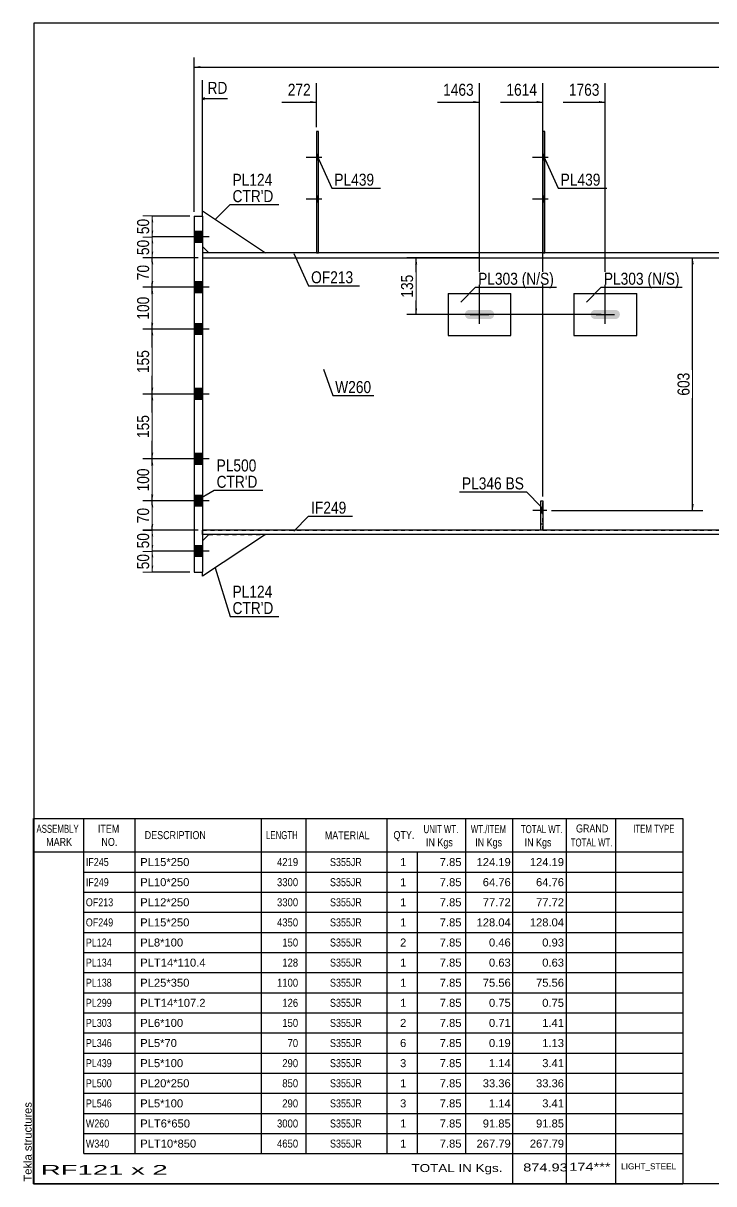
# Model space of a CAD drawing. Header units: millimetres. Extents: x -43 to 360, y -189 to 89.
# Drawn here: x -42.8 to 122, y -188.5 to 88.5 of the extents above; entities that cross this region are included whole.
import ezdxf

# ---------------------------------------------------------------- set-up
doc = ezdxf.new("R2010")
doc.units = ezdxf.units.MM
doc.linetypes.add('DXK_LINE_DOT1', pattern=[1.8814, 0.9407, -0.9407])
doc.linetypes.add('DXK_LINE_DOT2', pattern=[3.9198, 1.9599, -1.9599])
doc.styles.add('Arial', font='ARIAL.TTF', dxfattribs={"height": 0.2})
doc.styles.add('Arial Narrow', font='ARIALN.TTF', dxfattribs={"height": 0.2})

# ---------------------------------------------------------------- blocks, each defined once
blk = doc.blocks.new('Unknown-623699608-1210')
at = {"color": 5, "linetype": 'Continuous'}
for p, q in [((359.73, 88.52), (-40.27, 88.52)), ((-40.27, 88.52), (-40.27, -188.48)), ((359.73, -188.48), (359.73, 88.52)), ((-40.27, -188.48), (359.73, -188.48))]:
    blk.add_line(p, q, dxfattribs=at)
at = {"color": 174, "linetype": 'Continuous', "style": 'Arial'}
blk.add_text('Tekla structures', height=1.9102, rotation=90, dxfattribs=at).set_placement((-40.77, -187.98))
blk = doc.blocks.new('Part-623699608-1877 - 1732')
at = {"color": 2, "linetype": 'Continuous'}
for p, q in [((88.6, 24), (103.6, 24)), ((88.6, 24), (88.6, 14)), ((103.6, 14), (103.6, 24)), ((88.6, 14), (103.6, 14))]:
    blk.add_line(p, q, dxfattribs=at)
blk = doc.blocks.new('Part-623699608-1796 - 1732')
at = {"color": 2, "linetype": 'Continuous'}
for p, q in [((0, 33.7), (0, 32.5)), ((43.5, 33.7), (0, 33.7)), ((118.6, 33.7), (43.6, 33.7)), ((169.1, 33.7), (118.7, 33.7)), ((169.1, 32.5), (169.1, 33.7)), ((0, 32.5), (43.5, 32.5)), ((43.6, 32.5), (118.6, 32.5)), ((118.7, 32.5), (169.1, 32.5))]:
    blk.add_line(p, q, dxfattribs=at)
blk = doc.blocks.new('Part-623699608-1882 - 1732')
at = {"color": 2, "linetype": 'Continuous'}
for p, q in [((58.6, 24), (73.6, 24)), ((58.6, 24), (58.6, 14)), ((73.6, 14), (73.6, 24)), ((58.6, 14), (73.6, 14))]:
    blk.add_line(p, q, dxfattribs=at)
blk = doc.blocks.new('Bolt-623699608-2016 - 1732')
at = {"linetype": 'Continuous'}
blk.add_hatch(color=3, dxfattribs=at).paths.add_polyline_path([(81.2, -28.47), (81.2, -27.07), (80.7, -27.07), (80.7, -28.47)])
at = {"color": 3, "linetype": 'Continuous'}
for p, q in [((81.2, -27.07), (80.7, -27.07)), ((82.15, -27.77), (78.85, -27.77)), ((81.2, -28.47), (80.7, -28.47))]:
    blk.add_line(p, q, dxfattribs=at)
blk = doc.blocks.new('Part-623699608-1828 - 1732')
at = {"color": 2, "linetype": 'Continuous'}
for p, q in [((43.5, -32.5), (0, -32.5)), ((0, -33.5), (0, -32.5)), ((118.6, -32.5), (43.6, -32.5)), ((139.1, -32.5), (118.7, -32.5)), ((139.1, -32.5), (169.1, -33.73)), ((43.5, -33.5), (0, -33.5)), ((118.6, -33.5), (43.6, -33.5)), ((139.08, -33.5), (118.7, -33.5)), ((169.06, -34.73), (139.08, -33.5)), ((169.1, -33.73), (169.06, -34.73))]:
    blk.add_line(p, q, dxfattribs=at)
blk = doc.blocks.new('Bolt-623699608-2024 - 1732')
at = {"linetype": 'Continuous'}
for points in [[(27.7, 55.8), (27.7, 57.2), (27.2, 57.2), (27.2, 55.8)], [(27.7, 55.8), (27.7, 57.2), (27.2, 57.2), (27.2, 55.8)], [(27.7, 45.8), (27.7, 47.2), (27.2, 47.2), (27.2, 45.8)], [(27.7, 45.8), (27.7, 47.2), (27.2, 47.2), (27.2, 45.8)]]:
    blk.add_hatch(color=3, dxfattribs=at).paths.add_polyline_path(points)
at = {"color": 3, "linetype": 'Continuous'}
for p, q in [((28.5, 56.5), (24.7, 56.5)), ((28.5, 56.5), (24.7, 56.5)), ((27.7, 57.2), (27.2, 57.2)), ((27.7, 57.2), (27.2, 57.2)), ((27.7, 55.8), (27.2, 55.8)), ((27.7, 55.8), (27.2, 55.8)), ((27.7, 47.2), (27.2, 47.2)), ((27.7, 47.2), (27.2, 47.2)), ((28.5, 46.5), (24.7, 46.5)), ((28.5, 46.5), (24.7, 46.5)), ((27.7, 45.8), (27.2, 45.8)), ((27.7, 45.8), (27.2, 45.8))]:
    blk.add_line(p, q, dxfattribs=at)
blk = doc.blocks.new('Bolt-623699608-2028 - 1732')
at = {"linetype": 'Continuous'}
blk.add_hatch(color=3, dxfattribs=at).paths.add_polyline_path([(99.27, 18.22), (99.51, 18.58), (99.6, 19), (99.51, 19.42), (99.27, 19.78), (98.92, 20.01), (98.5, 20.1), (93.7, 20.1), (93.28, 20.01), (92.92, 19.78), (92.68, 19.42), (92.6, 19), (92.68, 18.58), (92.92, 18.22), (93.28, 17.98), (93.7, 17.9), (98.5, 17.9), (98.92, 17.98)])
at = {"color": 3, "linetype": 'Continuous'}
for p, q in [((96.1, 16.8), (96.1, 21.2)), ((93.9, 19), (98.3, 19))]:
    blk.add_line(p, q, dxfattribs=at)
blk = doc.blocks.new('Part-623699608-1969 - 1732')
at = {"color": 2, "linetype": 'Continuous'}
for p, q in [((81.7, 62.7), (81.2, 62.7)), ((81.2, 62.7), (81.2, 33.7)), ((81.7, 33.7), (81.7, 62.7))]:
    blk.add_line(p, q, dxfattribs=at)
at = {"color": 7, "linetype": 'DXK_LINE_DOT1'}
blk.add_line((81.2, 33.7), (81.7, 33.7), dxfattribs=at)
blk = doc.blocks.new('Part-623699608-1974 - 1732')
at = {"color": 2, "linetype": 'Continuous'}
for p, q in [((27.7, 62.7), (27.2, 62.7)), ((27.2, 62.7), (27.2, 33.7)), ((27.7, 33.7), (27.7, 62.7))]:
    blk.add_line(p, q, dxfattribs=at)
at = {"color": 7, "linetype": 'DXK_LINE_DOT1'}
blk.add_line((27.2, 33.7), (27.7, 33.7), dxfattribs=at)
blk = doc.blocks.new('Bolt-623699608-2017 - 1732')
at = {"color": 3, "linetype": 'DXK_LINE_DOT2'}
for p, q in [((81.2, -27.07), (80.7, -27.07)), ((82.15, -27.77), (78.85, -27.77)), ((81.2, -28.47), (80.7, -28.47))]:
    blk.add_line(p, q, dxfattribs=at)
blk = doc.blocks.new('Part-623699608-2064 - 1732')
at = {"color": 7, "linetype": 'DXK_LINE_DOT1'}
for p, q in [((0, 32.5), (0, -32.5)), ((0, 32.5), (43.5, 32.5)), ((43.6, 32.5), (118.6, 32.5)), ((118.7, 32.5), (139.1, 32.5)), ((139.1, 32.5), (139.1, -32.5)), ((0, -32.5), (43.5, -32.5)), ((43.6, -32.5), (118.6, -32.5)), ((118.7, -32.5), (139.1, -32.5))]:
    blk.add_line(p, q, dxfattribs=at)
blk = doc.blocks.new('Bolt-623699608-2021 - 1732')
at = {"linetype": 'Continuous'}
for points in [[(-2, 38.8), (-2, 36.2), (0, 36.2), (0, 38.8)], [(-2, 38.8), (-2, 36.2), (0, 36.2), (0, 38.8)], [(-2, 26.8), (-2, 24.2), (0, 24.2), (0, 26.8)], [(-2, 26.8), (-2, 24.2), (0, 24.2), (0, 26.8)], [(-2, 16.8), (-2, 14.2), (0, 14.2), (0, 16.8)], [(-2, 16.8), (-2, 14.2), (0, 14.2), (0, 16.8)], [(-2, 1.3), (-2, -1.3), (0, -1.3), (0, 1.3)], [(-2, 1.3), (-2, -1.3), (0, -1.3), (0, 1.3)], [(-2, -14.2), (-2, -16.8), (0, -16.8), (0, -14.2)], [(-2, -14.2), (-2, -16.8), (0, -16.8), (0, -14.2)], [(-2, -24.2), (-2, -26.8), (0, -26.8), (0, -24.2)], [(-2, -24.2), (-2, -26.8), (0, -26.8), (0, -24.2)], [(-2, -36.2), (-2, -38.8), (0, -38.8), (0, -36.2)], [(-2, -36.2), (-2, -38.8), (0, -38.8), (0, -36.2)]]:
    blk.add_hatch(color=3, dxfattribs=at).paths.add_polyline_path(points)
at = {"color": 3, "linetype": 'Continuous'}
for p, q in [((0, 38.8), (-2, 38.8)), ((0, 38.8), (-2, 38.8)), ((1.59, 37.5), (-9, 37.5)), ((1.59, 37.5), (-9, 37.5)), ((0, 36.2), (-2, 36.2)), ((0, 36.2), (-2, 36.2)), ((1.59, 25.5), (-9, 25.5)), ((1.59, 25.5), (-9, 25.5)), ((0, 26.8), (-2, 26.8)), ((0, 26.8), (-2, 26.8)), ((0, 24.2), (-2, 24.2)), ((0, 24.2), (-2, 24.2)), ((0, 16.8), (-2, 16.8)), ((0, 16.8), (-2, 16.8)), ((1.59, 15.5), (-9, 15.5)), ((1.59, 15.5), (-9, 15.5)), ((0, 14.2), (-2, 14.2)), ((0, 14.2), (-2, 14.2)), ((1.59, 0), (-9, 0)), ((1.59, 0), (-9, 0)), ((0, 1.3), (-2, 1.3)), ((0, 1.3), (-2, 1.3)), ((0, -1.3), (-2, -1.3)), ((0, -1.3), (-2, -1.3)), ((1.59, -15.5), (-9, -15.5)), ((1.59, -15.5), (-9, -15.5)), ((0, -14.2), (-2, -14.2)), ((0, -14.2), (-2, -14.2)), ((0, -16.8), (-2, -16.8)), ((0, -16.8), (-2, -16.8)), ((0, -24.2), (-2, -24.2)), ((0, -24.2), (-2, -24.2)), ((1.59, -25.5), (-9, -25.5)), ((1.59, -25.5), (-9, -25.5)), ((0, -26.8), (-2, -26.8)), ((0, -26.8), (-2, -26.8)), ((1.59, -37.5), (-9, -37.5)), ((1.59, -37.5), (-9, -37.5)), ((0, -36.2), (-2, -36.2)), ((0, -36.2), (-2, -36.2)), ((0, -38.8), (-2, -38.8)), ((0, -38.8), (-2, -38.8))]:
    blk.add_line(p, q, dxfattribs=at)
blk = doc.blocks.new('Part-623699608-2167 - 1732')
at = {"color": 2, "linetype": 'Continuous'}
for p, q in [((0, 42.5), (0, 43.7)), ((0, 43.7), (15, 33.7)), ((0, 35.2), (1.5, 33.7))]:
    blk.add_line(p, q, dxfattribs=at)
at = {"color": 7, "linetype": 'DXK_LINE_DOT1'}
for p, q in [((0, 42.5), (0, 35.2)), ((15, 33.7), (1.5, 33.7))]:
    blk.add_line(p, q, dxfattribs=at)
blk = doc.blocks.new('Bolt-623699608-2025 - 1732')
at = {"linetype": 'Continuous'}
for points in [[(81.7, 55.8), (81.7, 57.2), (81.2, 57.2), (81.2, 55.8)], [(81.7, 55.8), (81.7, 57.2), (81.2, 57.2), (81.2, 55.8)], [(81.7, 45.8), (81.7, 47.2), (81.2, 47.2), (81.2, 45.8)], [(81.7, 45.8), (81.7, 47.2), (81.2, 47.2), (81.2, 45.8)]]:
    blk.add_hatch(color=3, dxfattribs=at).paths.add_polyline_path(points)
at = {"color": 3, "linetype": 'Continuous'}
for p, q in [((82.5, 56.5), (78.7, 56.5)), ((82.5, 56.5), (78.7, 56.5)), ((81.7, 57.2), (81.2, 57.2)), ((81.7, 57.2), (81.2, 57.2)), ((81.7, 55.8), (81.2, 55.8)), ((81.7, 55.8), (81.2, 55.8)), ((81.7, 47.2), (81.2, 47.2)), ((81.7, 47.2), (81.2, 47.2)), ((82.5, 46.5), (78.7, 46.5)), ((82.5, 46.5), (78.7, 46.5)), ((81.7, 45.8), (81.2, 45.8)), ((81.7, 45.8), (81.2, 45.8))]:
    blk.add_line(p, q, dxfattribs=at)
blk = doc.blocks.new('Bolt-623699608-2027 - 1732')
at = {"linetype": 'Continuous'}
blk.add_hatch(color=3, dxfattribs=at).paths.add_polyline_path([(69.27, 18.22), (69.51, 18.58), (69.6, 19), (69.51, 19.42), (69.27, 19.78), (68.92, 20.01), (68.5, 20.1), (63.7, 20.1), (63.28, 20.01), (62.92, 19.78), (62.68, 19.42), (62.6, 19), (62.68, 18.58), (62.92, 18.22), (63.28, 17.98), (63.7, 17.9), (68.5, 17.9), (68.92, 17.98)])
at = {"color": 3, "linetype": 'Continuous'}
for p, q in [((66.1, 16.8), (66.1, 21.2)), ((63.9, 19), (68.3, 19))]:
    blk.add_line(p, q, dxfattribs=at)
blk = doc.blocks.new('Part-623699608-2091 - 1732')
at = {"color": 2, "linetype": 'Continuous'}
for p, q in [((80.7, -32.47), (80.7, -25.47)), ((80.7, -25.47), (81.2, -25.47)), ((81.2, -25.47), (81.2, -32.47)), ((81.2, -32.47), (80.7, -32.47))]:
    blk.add_line(p, q, dxfattribs=at)
at = {"color": 7, "linetype": 'DXK_LINE_DOT1'}
blk.add_line((80.7, -30.97), (81.2, -30.97), dxfattribs=at)
blk = doc.blocks.new('Part-623699608-2113 - 1732')
at = {"color": 7, "linetype": 'DXK_LINE_DOT1'}
for p, q in [((80.7, -32.47), (80.7, -25.47)), ((80.7, -25.47), (81.2, -25.47)), ((81.2, -32.47), (81.2, -25.47)), ((81.2, -32.47), (80.7, -32.47))]:
    blk.add_line(p, q, dxfattribs=at)
blk = doc.blocks.new('Part-623699608-2162 - 1732')
at = {"color": 2, "linetype": 'Continuous'}
for p, q in [((15, -33.5), (0, -43.5)), ((1.5, -33.5), (0, -35)), ((0, -43.5), (0, -42.5))]:
    blk.add_line(p, q, dxfattribs=at)
at = {"color": 7, "linetype": 'DXK_LINE_DOT1'}
for p, q in [((0, -35), (0, -42.5)), ((1.5, -33.5), (15, -33.5))]:
    blk.add_line(p, q, dxfattribs=at)
blk = doc.blocks.new('Part-623699608-2196 - 1732')
at = {"color": 2, "linetype": 'Continuous'}
for p, q in [((-2, 42.5), (0, 42.5)), ((-2, 42.5), (-2, -42.5)), ((0, 42.5), (0, -42.5)), ((-2, -42.5), (0, -42.5))]:
    blk.add_line(p, q, dxfattribs=at)
blk = doc.blocks.new('StraightDimension-623699608-2342 - 1732')
at = {"linetype": 'Continuous'}
for points in [[(50.73, 31), (50.98, 32.5), (51.23, 31)], [(51.23, 20.5), (50.98, 19), (50.73, 20.5)]]:
    blk.add_hatch(color=7, dxfattribs=at).paths.add_polyline_path(points)
at = {"color": 7, "linetype": 'Continuous'}
for p, q in [((65.9, 32.5), (48.73, 32.5)), ((50.98, 19), (50.98, 32.5)), ((95.1, 19), (48.73, 19))]:
    blk.add_line(p, q, dxfattribs=at)
at = {"color": 0}
blk.add_wipeout([(50.83, 29.09), (46.63, 29.09), (46.63, 22.41), (50.83, 22.41)], dxfattribs=at)
at = {"color": 3, "style": 'Arial Narrow'}
blk.add_text('135', height=2.863, rotation=90.0002, dxfattribs=at).set_placement((50.23, 23.01))
blk = doc.blocks.new('StraightDimension-623699608-2523 - 1732')
at = {"linetype": 'Continuous'}
for points in [[(-0.5, 77.8), (-2, 78.05), (-0.5, 78.3)], [(326.26, 78.3), (327.76, 78.05), (326.26, 77.8)]]:
    blk.add_hatch(color=7, dxfattribs=at).paths.add_polyline_path(points)
at = {"color": 7, "linetype": 'Continuous'}
for p, q in [((-2, 43.5), (-2, 80.3)), ((-2, 78.05), (327.76, 78.05)), ((327.76, 45.94), (327.76, 80.3))]:
    blk.add_line(p, q, dxfattribs=at)
at = {"color": 0}
blk.add_wipeout([(167.14, 78.2), (167.14, 82.4), (158.62, 82.4), (158.62, 78.2)], dxfattribs=at)
at = {"color": 3, "style": 'Arial Narrow'}
blk.add_text('7715', height=2.863, dxfattribs=at).set_placement((159.22, 78.8))
blk = doc.blocks.new('StraightDimension-623699608-2532 - 1732')
at = {"linetype": 'Continuous'}
for points in [[(116.7, 31), (116.95, 32.5), (117.2, 31)], [(117.2, -26.27), (116.95, -27.77), (116.7, -26.27)]]:
    blk.add_hatch(color=7, dxfattribs=at).paths.add_polyline_path(points)
at = {"color": 7, "linetype": 'Continuous'}
for p, q in [((83.3, 32.5), (119.35, 32.5)), ((116.95, -27.77), (116.95, 32.5)), ((83.27, -27.77), (119.35, -27.77))]:
    blk.add_line(p, q, dxfattribs=at)
at = {"color": 0}
blk.add_wipeout([(116.8, 5.71), (112.6, 5.71), (112.6, -0.98), (116.8, -0.98)], dxfattribs=at)
at = {"color": 3, "style": 'Arial Narrow'}
blk.add_text('603', height=2.863, rotation=90.0002, dxfattribs=at).set_placement((116.2, -0.38))
blk = doc.blocks.new('StraightDimension-623699608-2544 - 1732')
at = {"linetype": 'Continuous'}
for points in [[(-12.25, 14), (-12, 15.5), (-11.75, 14)], [(-11.75, 1.5), (-12, 0), (-12.25, 1.5)]]:
    blk.add_hatch(color=7, dxfattribs=at).paths.add_polyline_path(points)
at = {"color": 7, "linetype": 'Continuous'}
for p, q in [((-1, 15.5), (-14.25, 15.5)), ((-12, 0), (-12, 15.5)), ((-1, 0), (-14.25, 0))]:
    blk.add_line(p, q, dxfattribs=at)
at = {"color": 0}
blk.add_wipeout([(-12.15, 11.09), (-16.35, 11.09), (-16.35, 4.41), (-12.15, 4.41)], dxfattribs=at)
at = {"color": 3, "style": 'Arial Narrow'}
blk.add_text('155', height=2.863, rotation=90.0002, dxfattribs=at).set_placement((-12.75, 5.01))
blk = doc.blocks.new('StraightDimension-623699608-2561 - 1732')
at = {"linetype": 'Continuous'}
for points in [[(-12.25, -1.5), (-12, 0), (-11.75, -1.5)], [(-11.75, -14), (-12, -15.5), (-12.25, -14)]]:
    blk.add_hatch(color=7, dxfattribs=at).paths.add_polyline_path(points)
at = {"color": 7, "linetype": 'Continuous'}
for p, q in [((-1, 0), (-14.25, 0)), ((-12, -15.5), (-12, 0)), ((-1, -15.5), (-14.25, -15.5))]:
    blk.add_line(p, q, dxfattribs=at)
at = {"color": 0}
blk.add_wipeout([(-12.15, -4.41), (-16.35, -4.41), (-16.35, -11.09), (-12.15, -11.09)], dxfattribs=at)
at = {"color": 3, "style": 'Arial Narrow'}
blk.add_text('155', height=2.863, rotation=90.0002, dxfattribs=at).set_placement((-12.75, -10.49))
blk = doc.blocks.new('StraightDimension-623699608-2578 - 1732')
at = {"linetype": 'Continuous'}
for points in [[(-12.25, -17), (-12, -15.5), (-11.75, -17)], [(-11.75, -24), (-12, -25.5), (-12.25, -24)]]:
    blk.add_hatch(color=7, dxfattribs=at).paths.add_polyline_path(points)
at = {"color": 7, "linetype": 'Continuous'}
for p, q in [((-1, -15.5), (-14.25, -15.5)), ((-12, -25.5), (-12, -15.5)), ((-1, -25.5), (-14.25, -25.5))]:
    blk.add_line(p, q, dxfattribs=at)
at = {"color": 0}
blk.add_wipeout([(-12.15, -17.16), (-16.35, -17.16), (-16.35, -23.84), (-12.15, -23.84)], dxfattribs=at)
at = {"color": 3, "style": 'Arial Narrow'}
blk.add_text('100', height=2.863, rotation=90.0002, dxfattribs=at).set_placement((-12.75, -23.24))
blk = doc.blocks.new('StraightDimension-623699608-2588 - 1732')
at = {"linetype": 'Continuous'}
for points in [[(-12.25, 36), (-12, 37.5), (-11.75, 36)], [(-11.75, 34), (-12, 32.5), (-12.25, 34)]]:
    blk.add_hatch(color=7, dxfattribs=at).paths.add_polyline_path(points)
at = {"color": 7, "linetype": 'Continuous'}
for p, q in [((-1, 37.5), (-14.25, 37.5)), ((-12, 32.5), (-12, 37.5)), ((-1, 32.5), (-14.25, 32.5))]:
    blk.add_line(p, q, dxfattribs=at)
at = {"color": 0}
blk.add_wipeout([(-12.15, 37.43), (-16.35, 37.43), (-16.35, 32.57), (-12.15, 32.57)], dxfattribs=at)
at = {"color": 3, "style": 'Arial Narrow'}
blk.add_text('50', height=2.863, rotation=90.0002, dxfattribs=at).set_placement((-12.75, 33.17))
blk = doc.blocks.new('StraightDimension-623699608-2604 - 1732')
at = {"linetype": 'Continuous'}
for points in [[(-12.25, 31), (-12, 32.5), (-11.75, 31)], [(-11.75, 27), (-12, 25.5), (-12.25, 27)]]:
    blk.add_hatch(color=7, dxfattribs=at).paths.add_polyline_path(points)
at = {"color": 7, "linetype": 'Continuous'}
for p, q in [((-1, 32.5), (-14.25, 32.5)), ((-12, 25.5), (-12, 32.5)), ((-1, 25.5), (-14.25, 25.5))]:
    blk.add_line(p, q, dxfattribs=at)
at = {"color": 0}
blk.add_wipeout([(-12.15, 31.43), (-16.35, 31.43), (-16.35, 26.57), (-12.15, 26.57)], dxfattribs=at)
at = {"color": 3, "style": 'Arial Narrow'}
blk.add_text('70', height=2.863, rotation=90.0002, dxfattribs=at).set_placement((-12.75, 27.17))
blk = doc.blocks.new('StraightDimension-623699608-2612 - 1732')
at = {"linetype": 'Continuous'}
for points in [[(-12.25, 24), (-12, 25.5), (-11.75, 24)], [(-11.75, 17), (-12, 15.5), (-12.25, 17)]]:
    blk.add_hatch(color=7, dxfattribs=at).paths.add_polyline_path(points)
at = {"color": 7, "linetype": 'Continuous'}
for p, q in [((-1, 25.5), (-14.25, 25.5)), ((-12, 15.5), (-12, 25.5)), ((-1, 15.5), (-14.25, 15.5))]:
    blk.add_line(p, q, dxfattribs=at)
at = {"color": 0}
blk.add_wipeout([(-12.15, 23.84), (-16.35, 23.84), (-16.35, 17.16), (-12.15, 17.16)], dxfattribs=at)
at = {"color": 3, "style": 'Arial Narrow'}
blk.add_text('100', height=2.863, rotation=90.0002, dxfattribs=at).set_placement((-12.75, 17.76))
blk = doc.blocks.new('StraightDimension-623699608-2621 - 1732')
at = {"linetype": 'Continuous'}
for points in [[(-12.25, -39), (-12, -37.5), (-11.75, -39)], [(-11.75, -41), (-12, -42.5), (-12.25, -41)]]:
    blk.add_hatch(color=7, dxfattribs=at).paths.add_polyline_path(points)
at = {"color": 7, "linetype": 'Continuous'}
for p, q in [((-1, -37.5), (-14.25, -37.5)), ((-12, -42.5), (-12, -37.5)), ((-3, -42.5), (-14.25, -42.5))]:
    blk.add_line(p, q, dxfattribs=at)
at = {"color": 0}
blk.add_wipeout([(-12.15, -37.57), (-16.35, -37.57), (-16.35, -42.43), (-12.15, -42.43)], dxfattribs=at)
at = {"color": 3, "style": 'Arial Narrow'}
blk.add_text('50', height=2.863, rotation=90.0002, dxfattribs=at).set_placement((-12.75, -41.83))
blk = doc.blocks.new('StraightDimension-623699608-2638 - 1732')
at = {"linetype": 'Continuous'}
for points in [[(-12.25, -34), (-12, -32.5), (-11.75, -34)], [(-11.75, -36), (-12, -37.5), (-12.25, -36)]]:
    blk.add_hatch(color=7, dxfattribs=at).paths.add_polyline_path(points)
at = {"color": 7, "linetype": 'Continuous'}
for p, q in [((-1, -32.5), (-14.25, -32.5)), ((-12, -37.5), (-12, -32.5)), ((-1, -37.5), (-14.25, -37.5))]:
    blk.add_line(p, q, dxfattribs=at)
at = {"color": 0}
blk.add_wipeout([(-12.15, -32.57), (-16.35, -32.57), (-16.35, -37.43), (-12.15, -37.43)], dxfattribs=at)
at = {"color": 3, "style": 'Arial Narrow'}
blk.add_text('50', height=2.863, rotation=90.0002, dxfattribs=at).set_placement((-12.75, -36.83))
blk = doc.blocks.new('StraightDimension-623699608-2653 - 1732')
at = {"linetype": 'Continuous'}
for points in [[(-12.25, -27), (-12, -25.5), (-11.75, -27)], [(-11.75, -31), (-12, -32.5), (-12.25, -31)]]:
    blk.add_hatch(color=7, dxfattribs=at).paths.add_polyline_path(points)
at = {"color": 7, "linetype": 'Continuous'}
for p, q in [((-1, -25.5), (-14.25, -25.5)), ((-12, -32.5), (-12, -25.5)), ((-1, -32.5), (-14.25, -32.5))]:
    blk.add_line(p, q, dxfattribs=at)
at = {"color": 0}
blk.add_wipeout([(-12.15, -26.57), (-16.35, -26.57), (-16.35, -31.43), (-12.15, -31.43)], dxfattribs=at)
at = {"color": 3, "style": 'Arial Narrow'}
blk.add_text('70', height=2.863, rotation=90.0002, dxfattribs=at).set_placement((-12.75, -30.83))
blk = doc.blocks.new('StraightDimension-623699608-2659 - 1732')
at = {"linetype": 'Continuous'}
for points in [[(-12.25, 41), (-12, 42.5), (-11.75, 41)], [(-11.75, 39), (-12, 37.5), (-12.25, 39)]]:
    blk.add_hatch(color=7, dxfattribs=at).paths.add_polyline_path(points)
at = {"color": 7, "linetype": 'Continuous'}
for p, q in [((-3, 42.5), (-14.25, 42.5)), ((-12, 37.5), (-12, 42.5)), ((-1, 37.5), (-14.25, 37.5))]:
    blk.add_line(p, q, dxfattribs=at)
at = {"color": 0}
blk.add_wipeout([(-12.15, 42.43), (-16.35, 42.43), (-16.35, 37.57), (-12.15, 37.57)], dxfattribs=at)
at = {"color": 3, "style": 'Arial Narrow'}
blk.add_text('50', height=2.863, rotation=90.0002, dxfattribs=at).set_placement((-12.75, 38.17))
blk = doc.blocks.new('StraightDimension-623699608-6965 - 1732')
at = {"linetype": 'Continuous'}
blk.add_hatch(color=7, dxfattribs=at).paths.add_polyline_path([(94.6, 69.96), (96.1, 69.71), (94.6, 69.46)])
at = {"color": 7, "linetype": 'Continuous'}
for p, q in [((96.1, 20), (96.1, 74.21)), ((86.03, 69.71), (96.1, 69.71))]:
    blk.add_line(p, q, dxfattribs=at)
at = {"color": 0}
blk.add_wipeout([(95.32, 70.61), (95.32, 74.81), (86.81, 74.81), (86.81, 70.61)], dxfattribs=at)
at = {"color": 3, "style": 'Arial Narrow'}
blk.add_text('1763', height=2.863, dxfattribs=at).set_placement((87.41, 71.21))
blk = doc.blocks.new('StraightDimension-623699608-6966 - 1732')
at = {"linetype": 'Continuous'}
blk.add_hatch(color=7, dxfattribs=at).paths.add_polyline_path([(79.7, 69.96), (81.2, 69.71), (79.7, 69.46)])
at = {"color": 7, "linetype": 'Continuous'}
for p, q in [((81.2, -24.47), (81.2, 74.21)), ((71.13, 69.71), (81.2, 69.71))]:
    blk.add_line(p, q, dxfattribs=at)
at = {"color": 0}
blk.add_wipeout([(80.42, 70.61), (80.42, 74.81), (71.91, 74.81), (71.91, 70.61)], dxfattribs=at)
at = {"color": 3, "style": 'Arial Narrow'}
blk.add_text('1614', height=2.863, dxfattribs=at).set_placement((72.51, 71.21))
blk = doc.blocks.new('StraightDimension-623699608-6967 - 1732')
at = {"linetype": 'Continuous'}
blk.add_hatch(color=7, dxfattribs=at).paths.add_polyline_path([(64.6, 69.96), (66.1, 69.71), (64.6, 69.46)])
at = {"color": 7, "linetype": 'Continuous'}
for p, q in [((66.1, 20), (66.1, 74.21)), ((56.03, 69.71), (66.1, 69.71))]:
    blk.add_line(p, q, dxfattribs=at)
at = {"color": 0}
blk.add_wipeout([(65.32, 70.61), (65.32, 74.81), (56.81, 74.81), (56.81, 70.61)], dxfattribs=at)
at = {"color": 3, "style": 'Arial Narrow'}
blk.add_text('1463', height=2.863, dxfattribs=at).set_placement((57.41, 71.21))
blk = doc.blocks.new('StraightDimension-623699608-6968 - 1732')
at = {"linetype": 'Continuous'}
blk.add_hatch(color=7, dxfattribs=at).paths.add_polyline_path([(25.7, 69.96), (27.2, 69.71), (25.7, 69.46)])
at = {"color": 7, "linetype": 'Continuous'}
for p, q in [((27.2, 63.7), (27.2, 74.21)), ((18.96, 69.71), (27.2, 69.71))]:
    blk.add_line(p, q, dxfattribs=at)
at = {"color": 0, "linetype": 'Continuous'}
blk.add_wipeout([(6.53, 71.06), (6.53, 75.26), (0.59, 75.26), (0.59, 71.06)], dxfattribs=at)
at = {"color": 7, "linetype": 'Continuous'}
for p, q in [((0, 43.5), (0, 74.96)), ((0.5, 70.71), (0, 70.46)), ((0.5, 70.21), (0, 70.46)), ((5.93, 70.46), (0, 70.46))]:
    blk.add_line(p, q, dxfattribs=at)
at = {"color": 3, "linetype": 'Continuous', "style": 'Arial Narrow'}
blk.add_text('RD', height=2.863, dxfattribs=at).set_placement((1.19, 71.66))
at = {"color": 0}
blk.add_wipeout([(26.42, 70.61), (26.42, 74.81), (19.74, 74.81), (19.74, 70.61)], dxfattribs=at)
at = {"color": 3, "style": 'Arial Narrow'}
blk.add_text('272', height=2.863, dxfattribs=at).set_placement((20.34, 71.21))
blk = doc.blocks.new('CBS_BOM-623699608-7229')
at = {"color": 7, "linetype": 'Continuous'}
for p, q in [((-40.3, -109.31), (-40.3, -101.31)), ((-40.3, -101.31), (114.62, -101.31)), ((-28.3, -109.31), (-28.3, -101.31)), ((-16.11, -109.31), (-16.11, -101.31)), ((14.05, -109.31), (14.05, -101.31)), ((24.73, -109.31), (24.73, -101.31)), ((44.05, -109.31), (44.05, -101.31)), ((62.85, -109.31), (62.85, -101.31)), ((74.06, -109.31), (74.06, -101.31)), ((86.85, -109.31), (86.85, -101.31)), ((98.6, -109.31), (98.6, -101.31)), ((114.62, -101.32), (114.62, -109.3)), ((-40.3, -109.31), (114.62, -109.31)), ((-40.3, -114.11), (-40.3, -109.31)), ((-28.3, -114.11), (-28.3, -109.31)), ((-16.11, -114.11), (-16.11, -109.31)), ((14.05, -114.11), (14.05, -109.31)), ((24.73, -114.11), (24.73, -109.31)), ((44.05, -114.11), (44.05, -109.31)), ((51.31, -114.11), (51.31, -109.31)), ((62.85, -114.11), (62.85, -109.31)), ((74.06, -114.11), (74.06, -109.31)), ((86.85, -114.11), (86.85, -109.31)), ((98.62, -114.11), (98.62, -109.31)), ((114.62, -109.32), (114.62, -114.11)), ((-40.3, -118.91), (-40.3, -114.11)), ((-28.3, -114.11), (114.62, -114.11)), ((-28.3, -118.91), (-28.3, -114.11)), ((-16.11, -118.91), (-16.11, -114.11)), ((14.05, -118.91), (14.05, -114.11)), ((24.73, -118.91), (24.73, -114.11)), ((44.05, -118.91), (44.05, -114.11)), ((51.31, -118.91), (51.31, -114.11)), ((62.85, -118.91), (62.85, -114.11)), ((74.06, -118.91), (74.06, -114.11)), ((86.85, -118.91), (86.85, -114.11)), ((98.62, -118.91), (98.62, -114.11)), ((114.62, -114.12), (114.62, -118.91)), ((-40.3, -123.71), (-40.3, -118.91)), ((-28.3, -118.91), (114.62, -118.91)), ((-28.3, -123.71), (-28.3, -118.91)), ((-16.11, -123.71), (-16.11, -118.91)), ((14.05, -123.71), (14.05, -118.91)), ((24.73, -123.71), (24.73, -118.91)), ((44.05, -123.71), (44.05, -118.91)), ((51.31, -123.71), (51.31, -118.91)), ((62.85, -123.71), (62.85, -118.91)), ((74.06, -123.71), (74.06, -118.91)), ((86.85, -123.71), (86.85, -118.91)), ((98.62, -123.71), (98.62, -118.91)), ((114.62, -118.92), (114.62, -123.71)), ((-40.3, -128.51), (-40.3, -123.71)), ((-28.3, -123.71), (114.62, -123.71)), ((-28.3, -128.51), (-28.3, -123.71)), ((-16.11, -128.51), (-16.11, -123.71)), ((14.05, -128.51), (14.05, -123.71)), ((24.73, -128.51), (24.73, -123.71)), ((44.05, -128.51), (44.05, -123.71)), ((51.31, -128.51), (51.31, -123.71)), ((62.85, -128.51), (62.85, -123.71)), ((74.06, -128.51), (74.06, -123.71)), ((86.85, -128.51), (86.85, -123.71)), ((98.62, -128.51), (98.62, -123.71)), ((114.62, -123.72), (114.62, -128.51)), ((-40.3, -133.31), (-40.3, -128.51)), ((-28.3, -128.51), (114.62, -128.51)), ((-28.3, -133.31), (-28.3, -128.51)), ((-16.11, -133.31), (-16.11, -128.51)), ((14.05, -133.31), (14.05, -128.51)), ((24.73, -133.31), (24.73, -128.51)), ((44.05, -133.31), (44.05, -128.51)), ((51.31, -133.31), (51.31, -128.51)), ((62.85, -133.31), (62.85, -128.51)), ((74.06, -133.31), (74.06, -128.51)), ((86.85, -133.31), (86.85, -128.51)), ((98.62, -133.31), (98.62, -128.51)), ((114.62, -128.52), (114.62, -133.31)), ((-40.3, -138.11), (-40.3, -133.31)), ((-28.3, -133.31), (114.62, -133.31)), ((-28.3, -138.11), (-28.3, -133.31)), ((-16.11, -138.11), (-16.11, -133.31)), ((14.05, -138.11), (14.05, -133.31)), ((24.73, -138.11), (24.73, -133.31)), ((44.05, -138.11), (44.05, -133.31)), ((51.31, -138.11), (51.31, -133.31)), ((62.85, -138.11), (62.85, -133.31)), ((74.06, -138.11), (74.06, -133.31)), ((86.85, -138.11), (86.85, -133.31)), ((98.62, -138.11), (98.62, -133.31)), ((114.62, -133.32), (114.62, -138.11)), ((-40.3, -142.91), (-40.3, -138.11)), ((-28.3, -138.11), (114.62, -138.11)), ((-28.3, -142.91), (-28.3, -138.11)), ((-16.11, -142.91), (-16.11, -138.11)), ((14.05, -142.91), (14.05, -138.11)), ((24.73, -142.91), (24.73, -138.11)), ((44.05, -142.91), (44.05, -138.11)), ((51.31, -142.91), (51.31, -138.11)), ((62.85, -142.91), (62.85, -138.11)), ((74.06, -142.91), (74.06, -138.11)), ((86.85, -142.91), (86.85, -138.11)), ((98.62, -142.91), (98.62, -138.11)), ((114.62, -138.12), (114.62, -142.91)), ((-40.3, -147.71), (-40.3, -142.91)), ((-28.3, -142.91), (114.62, -142.91)), ((-28.3, -147.71), (-28.3, -142.91)), ((-16.11, -147.71), (-16.11, -142.91)), ((14.05, -147.71), (14.05, -142.91)), ((24.73, -147.71), (24.73, -142.91)), ((44.05, -147.71), (44.05, -142.91)), ((51.31, -147.71), (51.31, -142.91)), ((62.85, -147.71), (62.85, -142.91)), ((74.06, -147.71), (74.06, -142.91)), ((86.85, -147.71), (86.85, -142.91)), ((98.62, -147.71), (98.62, -142.91)), ((114.62, -142.92), (114.62, -147.71)), ((-40.3, -152.51), (-40.3, -147.71)), ((-28.3, -147.71), (114.62, -147.71)), ((-28.3, -152.51), (-28.3, -147.71)), ((-16.11, -152.51), (-16.11, -147.71)), ((14.05, -152.51), (14.05, -147.71)), ((24.73, -152.51), (24.73, -147.71)), ((44.05, -152.51), (44.05, -147.71)), ((51.31, -152.51), (51.31, -147.71)), ((62.85, -152.51), (62.85, -147.71)), ((74.06, -152.51), (74.06, -147.71)), ((86.85, -152.51), (86.85, -147.71)), ((98.62, -152.51), (98.62, -147.71)), ((114.62, -147.72), (114.62, -152.51)), ((-40.3, -157.31), (-40.3, -152.51)), ((-28.3, -152.51), (114.62, -152.51)), ((-28.3, -157.31), (-28.3, -152.51)), ((-16.11, -157.31), (-16.11, -152.51)), ((14.05, -157.31), (14.05, -152.51)), ((24.73, -157.31), (24.73, -152.51)), ((44.05, -157.31), (44.05, -152.51)), ((51.31, -157.31), (51.31, -152.51)), ((62.85, -157.31), (62.85, -152.51)), ((74.06, -157.31), (74.06, -152.51)), ((86.85, -157.31), (86.85, -152.51)), ((98.62, -157.31), (98.62, -152.51)), ((114.62, -152.52), (114.62, -157.31)), ((-40.3, -162.11), (-40.3, -157.31)), ((-28.3, -157.31), (114.62, -157.31)), ((-28.3, -162.11), (-28.3, -157.31)), ((-16.11, -162.11), (-16.11, -157.31)), ((14.05, -162.11), (14.05, -157.31)), ((24.73, -162.11), (24.73, -157.31)), ((44.05, -162.11), (44.05, -157.31)), ((51.31, -162.11), (51.31, -157.31)), ((62.85, -162.11), (62.85, -157.31)), ((74.06, -162.11), (74.06, -157.31)), ((86.85, -162.11), (86.85, -157.31)), ((98.62, -162.11), (98.62, -157.31)), ((114.62, -157.32), (114.62, -162.11)), ((-40.3, -166.91), (-40.3, -162.11)), ((-28.3, -162.11), (114.62, -162.11)), ((-28.3, -166.91), (-28.3, -162.11)), ((-16.11, -166.91), (-16.11, -162.11)), ((14.05, -166.91), (14.05, -162.11)), ((24.73, -166.91), (24.73, -162.11)), ((44.05, -166.91), (44.05, -162.11)), ((51.31, -166.91), (51.31, -162.11)), ((62.85, -166.91), (62.85, -162.11)), ((74.06, -166.91), (74.06, -162.11)), ((86.85, -166.91), (86.85, -162.11)), ((98.62, -166.91), (98.62, -162.11)), ((114.62, -162.12), (114.62, -166.91)), ((-40.3, -171.71), (-40.3, -166.91)), ((-28.3, -166.91), (114.62, -166.91)), ((-28.3, -171.71), (-28.3, -166.91)), ((-16.11, -171.71), (-16.11, -166.91)), ((14.05, -171.71), (14.05, -166.91)), ((24.73, -171.71), (24.73, -166.91)), ((44.05, -171.71), (44.05, -166.91)), ((51.31, -171.71), (51.31, -166.91)), ((62.85, -171.71), (62.85, -166.91)), ((74.06, -171.71), (74.06, -166.91)), ((86.85, -171.71), (86.85, -166.91)), ((98.62, -171.71), (98.62, -166.91)), ((114.62, -166.92), (114.62, -171.71)), ((-40.3, -176.51), (-40.3, -171.71)), ((-28.3, -171.71), (114.62, -171.71)), ((-28.3, -176.51), (-28.3, -171.71)), ((-16.11, -176.51), (-16.11, -171.71)), ((14.05, -176.51), (14.05, -171.71)), ((24.73, -176.51), (24.73, -171.71)), ((44.05, -176.51), (44.05, -171.71)), ((51.31, -176.51), (51.31, -171.71)), ((62.85, -176.51), (62.85, -171.71)), ((74.06, -176.51), (74.06, -171.71)), ((86.85, -176.51), (86.85, -171.71)), ((98.62, -176.51), (98.62, -171.71)), ((114.62, -171.72), (114.62, -176.51)), ((-40.3, -181.31), (-40.3, -176.51)), ((-28.3, -176.51), (114.62, -176.51)), ((-28.3, -181.31), (-28.3, -176.51)), ((-16.11, -181.31), (-16.11, -176.51)), ((14.05, -181.31), (14.05, -176.51)), ((24.73, -181.31), (24.73, -176.51)), ((44.05, -181.31), (44.05, -176.51)), ((51.31, -181.31), (51.31, -176.51)), ((62.85, -181.31), (62.85, -176.51)), ((74.06, -181.31), (74.06, -176.51)), ((86.85, -181.31), (86.85, -176.51)), ((98.62, -181.31), (98.62, -176.51)), ((114.62, -176.52), (114.62, -181.31)), ((-40.3, -188.51), (-40.3, -181.33)), ((-28.3, -181.31), (114.62, -181.31)), ((74.06, -188.51), (74.06, -181.33)), ((86.85, -188.51), (86.85, -181.33)), ((98.66, -188.51), (98.66, -181.33)), ((114.62, -181.31), (114.62, -188.51)), ((-40.3, -188.51), (114.62, -188.51))]:
    blk.add_line(p, q, dxfattribs=at)
at = {"color": 3, "linetype": 'Continuous', "style": 'Arial'}
for s, height, width, p in [('ASSEMBLY', 1.91, 0.7, (-39.62, -104.73)), ('ITEM', 1.91, 0.8, (-24.97, -104.73)), ('DESCRIPTION', 1.9102, 0.8, (-13.79, -106.24)), ('LENGTH', 1.91, 0.7, (15.16, -106.24)), ('MATERIAL', 1.91, 0.8, (29.18, -106.29)), ('QTY.', 1.91, 0.8, (45.57, -106.21)), ('UNIT WT.', 1.91, 0.7, (52.74, -104.81)), ('WT./ITEM', 1.91, 0.7, (64.03, -104.81)), ('TOTAL WT.', 1.91, 0.7, (75.97, -104.81)), ('GRAND', 1.91, 0.8, (89.12, -104.65)), ('ITEM TYPE', 1.91, 0.7, (102.76, -104.73)), ('MARK', 1.91, 0.8, (-37.3, -107.87)), ('NO.', 1.91, 0.8, (-24.12, -107.87)), ('IN Kgs', 1.91, 0.8, (53.32, -107.95)), ('IN Kgs', 1.91, 0.8, (65.07, -107.95)), ('IN Kgs', 1.91, 0.8, (76.86, -107.95)), ('TOTAL WT.', 1.91, 0.7, (87.86, -107.99))]:
    blk.add_text(s, height=height, dxfattribs=dict(at, width=width)).set_placement(p)
at = {"color": 7, "linetype": 'Continuous', "style": 'Arial'}
for s, width, p in [('IF245', 0.8, (-27.84, -112.67)), ('4219', 0.85, (17.77, -112.67)), ('S355JR', 0.8, (30.42, -112.67)), ('IF249', 0.8, (-27.84, -117.47)), ('3300', 0.85, (17.77, -117.47)), ('S355JR', 0.8, (30.42, -117.47)), ('OF213', 0.8, (-27.84, -122.27)), ('3300', 0.85, (17.77, -122.27)), ('S355JR', 0.8, (30.42, -122.27)), ('OF249', 0.8, (-27.84, -127.07)), ('4350', 0.85, (17.77, -127.07)), ('S355JR', 0.8, (30.42, -127.07)), ('PL124', 0.8, (-27.84, -131.87)), ('150', 0.85, (19.03, -131.87)), ('S355JR', 0.8, (30.42, -131.87)), ('PL134', 0.8, (-27.84, -136.67)), ('128', 0.85, (19.03, -136.67)), ('S355JR', 0.8, (30.42, -136.67)), ('PL138', 0.8, (-27.84, -141.47)), ('1100', 0.85, (17.77, -141.47)), ('S355JR', 0.8, (30.42, -141.47)), ('PL299', 0.8, (-27.84, -146.27)), ('126', 0.85, (19.03, -146.27)), ('S355JR', 0.8, (30.42, -146.27)), ('PL303', 0.8, (-27.84, -151.07)), ('150', 0.85, (19.03, -151.07)), ('S355JR', 0.8, (30.42, -151.07)), ('PL346', 0.8, (-27.84, -155.87)), ('70', 0.85, (20.29, -155.87)), ('S355JR', 0.8, (30.42, -155.87)), ('PL439', 0.8, (-27.84, -160.67)), ('290', 0.85, (19.03, -160.67)), ('S355JR', 0.8, (30.42, -160.67)), ('PL500', 0.8, (-27.84, -165.47)), ('850', 0.85, (19.03, -165.47)), ('S355JR', 0.8, (30.42, -165.47)), ('PL546', 0.8, (-27.84, -170.27)), ('290', 0.85, (19.03, -170.27)), ('S355JR', 0.8, (30.42, -170.27)), ('W260', 0.8, (-27.84, -175.07)), ('3000', 0.85, (17.77, -175.07)), ('S355JR', 0.8, (30.42, -175.07)), ('W340', 0.8, (-27.84, -179.87)), ('4650', 0.85, (17.77, -179.87)), ('S355JR', 0.8, (30.42, -179.87))]:
    blk.add_text(s, height=1.91, dxfattribs=dict(at, width=width)).set_placement(p)
for s, height, p in [('PL15*250', 1.91, (-14.86, -112.67)), ('1', 1.91, (47.14, -112.67)), ('7.85', 1.91, (56.61, -112.67)), ('124.19', 1.91, (65.39, -112.67)), ('124.19', 1.91, (78.1, -112.67)), ('PL10*250', 1.91, (-14.86, -117.47)), ('1', 1.91, (47.14, -117.47)), ('7.85', 1.91, (56.61, -117.47)), ('64.76', 1.91, (66.87, -117.47)), ('64.76', 1.91, (79.58, -117.47)), ('PL12*250', 1.91, (-14.86, -122.27)), ('1', 1.91, (47.14, -122.27)), ('7.85', 1.91, (56.61, -122.27)), ('77.72', 1.91, (66.87, -122.27)), ('77.72', 1.91, (79.58, -122.27)), ('PL15*250', 1.91, (-14.86, -127.07)), ('1', 1.91, (47.14, -127.07)), ('7.85', 1.91, (56.61, -127.07)), ('128.04', 1.91, (65.39, -127.07)), ('128.04', 1.91, (78.1, -127.07)), ('PL8*100', 1.91, (-14.86, -131.87)), ('2', 1.91, (47.14, -131.87)), ('7.85', 1.91, (56.61, -131.87)), ('0.46', 1.91, (68.35, -131.87)), ('0.93', 1.91, (81.06, -131.87)), ('PLT14*110.4', 1.9102, (-14.86, -136.67)), ('1', 1.91, (47.14, -136.67)), ('7.85', 1.91, (56.61, -136.67)), ('0.63', 1.91, (68.35, -136.67)), ('0.63', 1.91, (81.06, -136.67)), ('PL25*350', 1.91, (-14.86, -141.47)), ('1', 1.91, (47.14, -141.47)), ('7.85', 1.91, (56.61, -141.47)), ('75.56', 1.91, (66.87, -141.47)), ('75.56', 1.91, (79.58, -141.47)), ('PLT14*107.2', 1.9102, (-14.86, -146.27)), ('1', 1.91, (47.14, -146.27)), ('7.85', 1.91, (56.61, -146.27)), ('0.75', 1.91, (68.35, -146.27)), ('0.75', 1.91, (81.06, -146.27)), ('PL6*100', 1.91, (-14.86, -151.07)), ('2', 1.91, (47.14, -151.07)), ('7.85', 1.91, (56.61, -151.07)), ('0.71', 1.91, (68.35, -151.07)), ('1.41', 1.91, (81.06, -151.07)), ('PL5*70', 1.91, (-14.86, -155.87)), ('6', 1.91, (47.14, -155.87)), ('7.85', 1.91, (56.61, -155.87)), ('0.19', 1.91, (68.35, -155.87)), ('1.13', 1.91, (81.06, -155.87)), ('PL5*100', 1.91, (-14.86, -160.67)), ('3', 1.91, (47.14, -160.67)), ('7.85', 1.91, (56.61, -160.67)), ('1.14', 1.91, (68.35, -160.67)), ('3.41', 1.91, (81.06, -160.67)), ('PL20*250', 1.91, (-14.86, -165.47)), ('1', 1.91, (47.14, -165.47)), ('7.85', 1.91, (56.61, -165.47)), ('33.36', 1.91, (66.87, -165.47)), ('33.36', 1.91, (79.58, -165.47)), ('PL5*100', 1.91, (-14.86, -170.27)), ('3', 1.91, (47.14, -170.27)), ('7.85', 1.91, (56.61, -170.27)), ('1.14', 1.91, (68.35, -170.27)), ('3.41', 1.91, (81.06, -170.27)), ('PLT6*650', 1.91, (-14.86, -175.07)), ('1', 1.91, (47.14, -175.07)), ('7.85', 1.91, (56.61, -175.07)), ('91.85', 1.91, (66.87, -175.07)), ('91.85', 1.91, (79.58, -175.07)), ('PLT10*850', 1.91, (-14.86, -179.87)), ('1', 1.91, (47.14, -179.87)), ('7.85', 1.91, (56.61, -179.87)), ('267.79', 1.91, (65.39, -179.87)), ('267.79', 1.91, (78.1, -179.87))]:
    blk.add_text(s, height=height, dxfattribs=at).set_placement(p)
at = {"color": 6, "linetype": 'Continuous', "style": 'Arial'}
for s, height, width, p in [('RF121 x 2', 2.292, 2.05, (-38.58, -186.32)), ('TOTAL IN Kgs.', 1.9102, 1.2, (49.86, -185.71)), ('874.93', 1.91, 1.3, (76.52, -185.56)), ('174***', 1.91, 1.3, (87.52, -185.4))]:
    blk.add_text(s, height=height, dxfattribs=dict(at, width=width)).set_placement(p)
blk.add_text('LIGHT_STEEL', height=1.4135, dxfattribs=at).set_placement((99.87, -185.05))
blk = doc.blocks.new('Mark-623699608-2163 - 1732')
at = {"color": 0}
blk.add_wipeout([(16.67, 49.71), (16.67, 52.71), (7.16, 52.71), (7.16, 49.71)], dxfattribs=at)
blk.add_wipeout([(16.67, 49.71), (16.67, 52.71), (7.16, 52.71), (7.16, 49.71)], dxfattribs=at)
blk.add_wipeout([(16.92, 45.81), (16.92, 48.81), (7.16, 48.81), (7.16, 45.81)], dxfattribs=at)
blk.add_wipeout([(16.92, 45.81), (16.92, 48.81), (7.16, 48.81), (7.16, 45.81)], dxfattribs=at)
at = {"color": 7, "linetype": 'Continuous'}
for p, q in [((3.03, 41.67), (6.56, 45.21)), ((6.56, 45.21), (18.17, 45.21))]:
    blk.add_line(p, q, dxfattribs=at)
at = {"color": 3, "style": 'Arial Narrow'}
blk.add_text('PL124', height=2.863, dxfattribs=at).set_placement((7.16, 49.71))
at = {"color": 1, "style": 'Arial Narrow'}
blk.add_text("CTR'D", height=2.863, dxfattribs=at).set_placement((7.16, 45.81))
blk = doc.blocks.new('Mark-623699608-1792 - 1732')
at = {"color": 0}
blk.add_wipeout([(35.96, 26.44), (35.96, 29.44), (25.91, 29.44), (25.91, 26.44)], dxfattribs=at)
blk.add_wipeout([(35.96, 26.44), (35.96, 29.44), (25.91, 29.44), (25.91, 26.44)], dxfattribs=at)
at = {"color": 7, "linetype": 'Continuous'}
for p, q in [((21.77, 33.58), (25.31, 25.84)), ((25.31, 25.84), (37.46, 25.84))]:
    blk.add_line(p, q, dxfattribs=at)
at = {"color": 3, "style": 'Arial Narrow'}
blk.add_text('OF213', height=2.863, dxfattribs=at).set_placement((25.91, 26.44))
blk = doc.blocks.new('Mark-623699608-1878 - 1732')
at = {"color": 0}
blk.add_wipeout([(75.27, 26.1), (75.27, 29.1), (65.76, 29.1), (65.76, 26.1)], dxfattribs=at)
blk.add_wipeout([(75.27, 26.1), (75.27, 29.1), (65.76, 29.1), (65.76, 26.1)], dxfattribs=at)
at = {"color": 7, "linetype": 'Continuous'}
blk.add_line((61.63, 21.97), (65.16, 25.5), dxfattribs=at)
at = {"color": 0}
blk.add_wipeout([(83.83, 26.1), (83.83, 29.1), (76.17, 29.1), (76.17, 26.1)], dxfattribs=at)
blk.add_wipeout([(83.83, 26.1), (83.83, 29.1), (76.17, 29.1), (76.17, 26.1)], dxfattribs=at)
at = {"color": 7, "linetype": 'Continuous'}
blk.add_line((65.16, 25.5), (84.43, 25.5), dxfattribs=at)
at = {"color": 3, "style": 'Arial Narrow'}
for s, p in [('PL303', (65.76, 26.1)), ('(N/', (76.17, 26.1)), ('S)', (80.55, 26.1))]:
    blk.add_text(s, height=2.863, dxfattribs=at).set_placement(p)
blk = doc.blocks.new('Mark-623699608-1824 - 1732')
at = {"color": 0}
blk.add_wipeout([(34.31, -28.55), (34.31, -25.55), (25.91, -25.55), (25.91, -28.55)], dxfattribs=at)
blk.add_wipeout([(34.31, -28.55), (34.31, -25.55), (25.91, -25.55), (25.91, -28.55)], dxfattribs=at)
at = {"color": 7, "linetype": 'Continuous'}
for p, q in [((21.77, -32.69), (25.31, -29.15)), ((25.31, -29.15), (35.81, -29.15))]:
    blk.add_line(p, q, dxfattribs=at)
at = {"color": 3, "style": 'Arial Narrow'}
blk.add_text('IF249', height=2.863, dxfattribs=at).set_placement((25.91, -28.55))
blk = doc.blocks.new('Mark-623699608-1873 - 1732')
at = {"color": 0}
blk.add_wipeout([(105.27, 26.1), (105.27, 29.1), (95.76, 29.1), (95.76, 26.1)], dxfattribs=at)
blk.add_wipeout([(105.27, 26.1), (105.27, 29.1), (95.76, 29.1), (95.76, 26.1)], dxfattribs=at)
at = {"color": 7, "linetype": 'Continuous'}
blk.add_line((91.63, 21.97), (95.16, 25.5), dxfattribs=at)
at = {"color": 0}
blk.add_wipeout([(113.83, 26.1), (113.83, 29.1), (106.17, 29.1), (106.17, 26.1)], dxfattribs=at)
blk.add_wipeout([(113.83, 26.1), (113.83, 29.1), (106.17, 29.1), (106.17, 26.1)], dxfattribs=at)
at = {"color": 7, "linetype": 'Continuous'}
blk.add_line((95.16, 25.5), (114.43, 25.5), dxfattribs=at)
at = {"color": 3, "style": 'Arial Narrow'}
for s, p in [('PL303', (95.76, 26.1)), ('(N/', (106.17, 26.1)), ('S)', (110.55, 26.1))]:
    blk.add_text(s, height=2.863, dxfattribs=at).set_placement(p)
blk = doc.blocks.new('Mark-623699608-1965 - 1732')
at = {"color": 0}
blk.add_wipeout([(94.97, 49.74), (94.97, 52.74), (85.46, 52.74), (85.46, 49.74)], dxfattribs=at)
blk.add_wipeout([(94.97, 49.74), (94.97, 52.74), (85.46, 52.74), (85.46, 49.74)], dxfattribs=at)
at = {"color": 7, "linetype": 'Continuous'}
for p, q in [((81.33, 56.87), (84.86, 49.14)), ((84.86, 49.14), (96.47, 49.14))]:
    blk.add_line(p, q, dxfattribs=at)
at = {"color": 3, "style": 'Arial Narrow'}
blk.add_text('PL439', height=2.863, dxfattribs=at).set_placement((85.46, 49.74))
blk = doc.blocks.new('Mark-623699608-1970 - 1732')
at = {"color": 0}
blk.add_wipeout([(40.97, 49.74), (40.97, 52.74), (31.46, 52.74), (31.46, 49.74)], dxfattribs=at)
blk.add_wipeout([(40.97, 49.74), (40.97, 52.74), (31.46, 52.74), (31.46, 49.74)], dxfattribs=at)
at = {"color": 7, "linetype": 'Continuous'}
for p, q in [((27.33, 56.87), (30.86, 49.14)), ((30.86, 49.14), (42.47, 49.14))]:
    blk.add_line(p, q, dxfattribs=at)
at = {"color": 3, "style": 'Arial Narrow'}
blk.add_text('PL439', height=2.863, dxfattribs=at).set_placement((31.46, 49.74))
blk = doc.blocks.new('Mark-623699608-2060 - 1732')
at = {"color": 0}
blk.add_wipeout([(40.24, 0.24), (40.24, 3.24), (31.66, 3.24), (31.66, 0.24)], dxfattribs=at)
blk.add_wipeout([(40.24, 0.24), (40.24, 3.24), (31.66, 3.24), (31.66, 0.24)], dxfattribs=at)
at = {"color": 7, "linetype": 'Continuous'}
for p, q in [((28.85, 5.96), (31.06, -0.36)), ((31.06, -0.36), (40.84, -0.36))]:
    blk.add_line(p, q, dxfattribs=at)
at = {"color": 3, "style": 'Arial Narrow'}
blk.add_text('W260', height=2.863, dxfattribs=at).set_placement((31.66, 0.24))
blk = doc.blocks.new('Mark-623699608-2158 - 1732')
at = {"color": 0}
blk.add_wipeout([(16.67, -48.61), (16.67, -45.61), (7.16, -45.61), (7.16, -48.61)], dxfattribs=at)
blk.add_wipeout([(16.67, -48.61), (16.67, -45.61), (7.16, -45.61), (7.16, -48.61)], dxfattribs=at)
blk.add_wipeout([(16.92, -52.51), (16.92, -49.51), (7.16, -49.51), (7.16, -52.51)], dxfattribs=at)
blk.add_wipeout([(16.92, -52.51), (16.92, -49.51), (7.16, -49.51), (7.16, -52.51)], dxfattribs=at)
at = {"color": 7, "linetype": 'Continuous'}
for p, q in [((3.03, -41.47), (6.56, -53.11)), ((6.56, -53.11), (18.17, -53.11))]:
    blk.add_line(p, q, dxfattribs=at)
at = {"color": 3, "style": 'Arial Narrow'}
blk.add_text('PL124', height=2.863, dxfattribs=at).set_placement((7.16, -48.61))
at = {"color": 1, "style": 'Arial Narrow'}
blk.add_text("CTR'D", height=2.863, dxfattribs=at).set_placement((7.16, -52.51))
blk = doc.blocks.new('Mark-623699608-2192 - 1732')
at = {"color": 0}
blk.add_wipeout([(12.86, -18.47), (12.86, -15.47), (3.36, -15.47), (3.36, -18.47)], dxfattribs=at)
blk.add_wipeout([(12.86, -18.47), (12.86, -15.47), (3.36, -15.47), (3.36, -18.47)], dxfattribs=at)
blk.add_wipeout([(13.12, -22.37), (13.12, -19.37), (3.36, -19.37), (3.36, -22.37)], dxfattribs=at)
blk.add_wipeout([(13.12, -22.37), (13.12, -19.37), (3.36, -19.37), (3.36, -22.37)], dxfattribs=at)
at = {"color": 7, "linetype": 'Continuous'}
for p, q in [((-1.57, -25.47), (2.76, -22.97)), ((2.76, -22.97), (14.36, -22.97))]:
    blk.add_line(p, q, dxfattribs=at)
at = {"color": 3, "style": 'Arial Narrow'}
blk.add_text('PL500', height=2.863, dxfattribs=at).set_placement((3.36, -18.47))
at = {"color": 1, "style": 'Arial Narrow'}
blk.add_text("CTR'D", height=2.863, dxfattribs=at).set_placement((3.36, -22.37))
blk = doc.blocks.new('MarkSet-623699608-2741 - 1732')
at = {"color": 0}
blk.add_wipeout([(71.41, -22.76), (71.41, -19.76), (61.9, -19.76), (61.9, -22.76)], dxfattribs=at)
blk.add_wipeout([(71.41, -22.76), (71.41, -19.76), (61.9, -19.76), (61.9, -22.76)], dxfattribs=at)
blk.add_wipeout([(76.69, -22.76), (76.69, -19.76), (72.31, -19.76), (72.31, -22.76)], dxfattribs=at)
blk.add_wipeout([(76.69, -22.76), (76.69, -19.76), (72.31, -19.76), (72.31, -22.76)], dxfattribs=at)
at = {"color": 7, "linetype": 'Continuous'}
for p in [(61.3, -23.36), (80.83, -26.9)]:
    blk.add_line(p, (77.29, -23.36), dxfattribs=at)
at = {"color": 3, "style": 'Arial Narrow'}
for s, p in [('PL346', (61.9, -22.76)), ('BS', (72.31, -22.76))]:
    blk.add_text(s, height=2.863, dxfattribs=at).set_placement(p)

msp = doc.modelspace()

# ---------------------------------------------------------------- block references
for name in ['Unknown-623699608-1210', 'Part-623699608-1974 - 1732', 'Part-623699608-1969 - 1732', 'Bolt-623699608-2024 - 1732', 'Bolt-623699608-2025 - 1732', 'Part-623699608-2196 - 1732', 'Part-623699608-2167 - 1732', 'Bolt-623699608-2021 - 1732', 'Part-623699608-1796 - 1732', 'Part-623699608-2064 - 1732', 'Part-623699608-1882 - 1732', 'Part-623699608-1877 - 1732', 'Bolt-623699608-2027 - 1732', 'Bolt-623699608-2028 - 1732', 'Bolt-623699608-2016 - 1732', 'Bolt-623699608-2017 - 1732', 'Part-623699608-2091 - 1732', 'Part-623699608-2113 - 1732', 'Part-623699608-1828 - 1732', 'Part-623699608-2162 - 1732', 'CBS_BOM-623699608-7229']:
    msp.add_blockref(name, (0, 0))

# ---------------------------------------------------------------- next in the draw order: block references
for name in ['StraightDimension-623699608-2523 - 1732', 'StraightDimension-623699608-2588 - 1732', 'Mark-623699608-1792 - 1732', 'StraightDimension-623699608-2342 - 1732', 'StraightDimension-623699608-2544 - 1732', 'Mark-623699608-2060 - 1732', 'Mark-623699608-1824 - 1732', 'StraightDimension-623699608-2621 - 1732', 'Mark-623699608-2158 - 1732']:
    msp.add_blockref(name, (0, 0))

# ---------------------------------------------------------------- next in the draw order: block references
for name in ['StraightDimension-623699608-6967 - 1732', 'StraightDimension-623699608-6966 - 1732', 'StraightDimension-623699608-2659 - 1732', 'StraightDimension-623699608-2604 - 1732', 'StraightDimension-623699608-2532 - 1732', 'StraightDimension-623699608-2561 - 1732', 'StraightDimension-623699608-2638 - 1732']:
    msp.add_blockref(name, (0, 0))

# ---------------------------------------------------------------- next in the draw order: block references
for name in ['StraightDimension-623699608-6968 - 1732', 'StraightDimension-623699608-6965 - 1732', 'Mark-623699608-1878 - 1732', 'StraightDimension-623699608-2612 - 1732', 'StraightDimension-623699608-2578 - 1732', 'MarkSet-623699608-2741 - 1732']:
    msp.add_blockref(name, (0, 0))

# ---------------------------------------------------------------- next in the draw order: block references
for name in ['Mark-623699608-1970 - 1732', 'Mark-623699608-1965 - 1732', 'Mark-623699608-2163 - 1732', 'Mark-623699608-1873 - 1732', 'StraightDimension-623699608-2653 - 1732']:
    msp.add_blockref(name, (0, 0))

# ---------------------------------------------------------------- next in the draw order: block references
msp.add_blockref('Mark-623699608-2192 - 1732', (0, 0))

doc.saveas('drawing.dxf')
